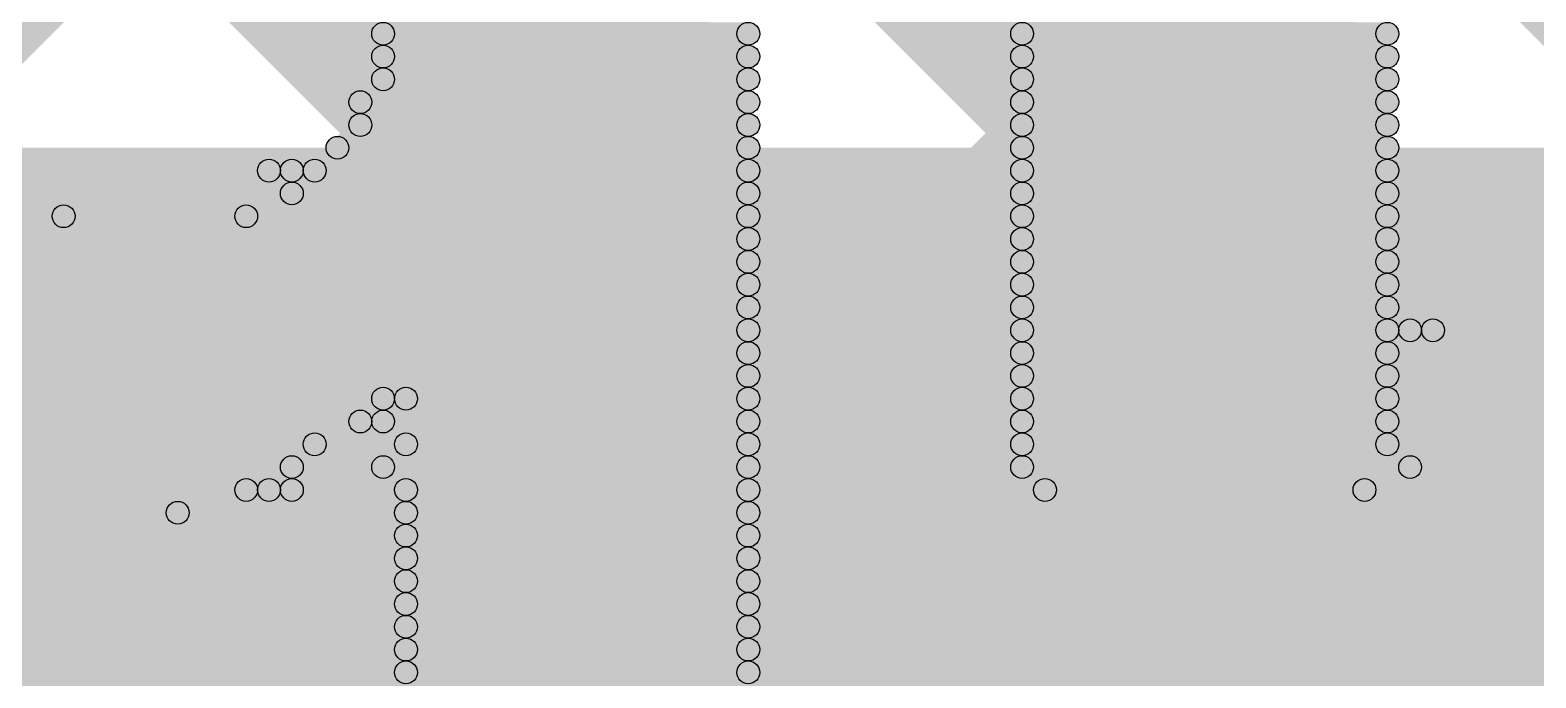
# Model space of a CAD drawing. Header units: millimetres. Extents: x 3.07 to 5.81, y 1.29 to 3.84.
# Drawn here: x 4.4355 to 4.5015, y 1.4328 to 1.4612 of the extents above; entities that cross this region are included whole.
import ezdxf

# ---------------------------------------------------------------- set-up
doc = ezdxf.new("R2010")
doc.units = ezdxf.units.MM
doc.header["$MEASUREMENT"] = 0
for name, color, linetype in [('BottomLayer', 5, 'Continuous'), ('BottomOverlay', 54, 'Continuous'), ('TopLayer', 1, 'Continuous')]:
    doc.layers.add(name, color=color, linetype=linetype)

msp = doc.modelspace()

# ---------------------------------------------------------------- hatches: boundary and pattern name
at = {"layer": 'BottomLayer'}
msp.add_hatch(color=5, dxfattribs=at).paths.add_polyline_path([(4.122, 1.396), (5.263, 1.396), (5.263, 1.456), (4.122, 1.456)])
at = {"layer": 'BottomOverlay'}
h = msp.add_hatch(color=54, dxfattribs=at)
edge = h.paths.add_edge_path()
edge.add_arc((4.451, 1.461), 0.0005, 0, 360)
for points in [[(4.451, 1.4605), (4.451, 1.4615), (4.467, 1.4615), (4.467, 1.4605)], [(4.479, 1.4605), (4.479, 1.4615), (4.495, 1.4615), (4.495, 1.4605)], [(4.451, 1.4595), (4.451, 1.4605), (4.467, 1.4605), (4.467, 1.4595)], [(4.479, 1.4595), (4.479, 1.4605), (4.495, 1.4605), (4.495, 1.4595)], [(4.451, 1.4585), (4.451, 1.4595), (4.467, 1.4595), (4.467, 1.4585)], [(4.479, 1.4585), (4.479, 1.4595), (4.495, 1.4595), (4.495, 1.4585)], [(4.45, 1.4575), (4.45, 1.4585), (4.467, 1.4585), (4.467, 1.4575)], [(4.479, 1.4575), (4.479, 1.4585), (4.495, 1.4585), (4.495, 1.4575)], [(4.45, 1.4565), (4.45, 1.4575), (4.467, 1.4575), (4.467, 1.4565)], [(4.479, 1.4565), (4.479, 1.4575), (4.495, 1.4575), (4.495, 1.4565)], [(4.449, 1.4555), (4.449, 1.4565), (4.467, 1.4565), (4.467, 1.4555)], [(4.479, 1.4555), (4.479, 1.4565), (4.495, 1.4565), (4.495, 1.4555)], [(4.446, 1.4545), (4.446, 1.4555), (4.447, 1.4555), (4.447, 1.4545)], [(4.448, 1.4545), (4.448, 1.4555), (4.467, 1.4555), (4.467, 1.4545)], [(4.479, 1.4545), (4.479, 1.4555), (4.495, 1.4555), (4.495, 1.4545)], [(4.447, 1.4535), (4.447, 1.4545), (4.467, 1.4545), (4.467, 1.4535)], [(4.479, 1.4535), (4.479, 1.4545), (4.495, 1.4545), (4.495, 1.4535)], [(4.418, 1.4525), (4.418, 1.4535), (4.437, 1.4535), (4.437, 1.4525)], [(4.445, 1.4525), (4.445, 1.4535), (4.467, 1.4535), (4.467, 1.4525)], [(4.479, 1.4525), (4.479, 1.4535), (4.495, 1.4535), (4.495, 1.4525)], [(4.418, 1.4515), (4.418, 1.4525), (4.467, 1.4525), (4.467, 1.4515)], [(4.479, 1.4515), (4.479, 1.4525), (4.495, 1.4525), (4.495, 1.4515)], [(4.419, 1.4505), (4.419, 1.4515), (4.467, 1.4515), (4.467, 1.4505)], [(4.479, 1.4505), (4.479, 1.4515), (4.495, 1.4515), (4.495, 1.4505)], [(4.419, 1.4495), (4.419, 1.4505), (4.467, 1.4505), (4.467, 1.4495)], [(4.479, 1.4495), (4.479, 1.4505), (4.495, 1.4505), (4.495, 1.4495)], [(4.42, 1.4485), (4.42, 1.4495), (4.467, 1.4495), (4.467, 1.4485)], [(4.479, 1.4485), (4.479, 1.4495), (4.495, 1.4495), (4.495, 1.4485)], [(4.42, 1.4475), (4.42, 1.4485), (4.467, 1.4485), (4.467, 1.4475)], [(4.479, 1.4475), (4.479, 1.4485), (4.495, 1.4485), (4.495, 1.4475)], [(4.496, 1.4475), (4.496, 1.4485), (4.497, 1.4485), (4.497, 1.4475)], [(4.421, 1.4465), (4.421, 1.4475), (4.467, 1.4475), (4.467, 1.4465)], [(4.479, 1.4465), (4.479, 1.4475), (4.495, 1.4475), (4.495, 1.4465)], [(4.423, 1.4455), (4.423, 1.4465), (4.467, 1.4465), (4.467, 1.4455)], [(4.479, 1.4455), (4.479, 1.4465), (4.495, 1.4465), (4.495, 1.4455)], [(4.422, 1.4445), (4.422, 1.4455), (4.451, 1.4455), (4.451, 1.4445)], [(4.452, 1.4445), (4.452, 1.4455), (4.467, 1.4455), (4.467, 1.4445)], [(4.479, 1.4445), (4.479, 1.4455), (4.495, 1.4455), (4.495, 1.4445)], [(4.425, 1.4435), (4.425, 1.4445), (4.45, 1.4445), (4.45, 1.4435)], [(4.451, 1.4435), (4.451, 1.4445), (4.467, 1.4445), (4.467, 1.4435)], [(4.479, 1.4435), (4.479, 1.4445), (4.495, 1.4445), (4.495, 1.4435)], [(4.424, 1.4425), (4.424, 1.4435), (4.448, 1.4435), (4.448, 1.4425)], [(4.452, 1.4425), (4.452, 1.4435), (4.467, 1.4435), (4.467, 1.4425)], [(4.479, 1.4425), (4.479, 1.4435), (4.495, 1.4435), (4.495, 1.4425)], [(4.428, 1.4415), (4.428, 1.4425), (4.447, 1.4425), (4.447, 1.4415)], [(4.451, 1.4415), (4.451, 1.4425), (4.467, 1.4425), (4.467, 1.4415)], [(4.479, 1.4415), (4.479, 1.4425), (4.496, 1.4425), (4.496, 1.4415)], [(4.429, 1.4405), (4.429, 1.4415), (4.445, 1.4415), (4.445, 1.4405)], [(4.446, 1.4405), (4.446, 1.4415), (4.447, 1.4415), (4.447, 1.4405)], [(4.452, 1.4405), (4.452, 1.4415), (4.467, 1.4415), (4.467, 1.4405)], [(4.48, 1.4405), (4.48, 1.4415), (4.494, 1.4415), (4.494, 1.4405)], [(4.433, 1.4395), (4.433, 1.4405), (4.442, 1.4405), (4.442, 1.4395)], [(4.452, 1.4395), (4.452, 1.4405), (4.467, 1.4405), (4.467, 1.4395)], [(4.452, 1.4385), (4.452, 1.4395), (4.467, 1.4395), (4.467, 1.4385)], [(4.452, 1.4375), (4.452, 1.4385), (4.467, 1.4385), (4.467, 1.4375)], [(4.452, 1.4365), (4.452, 1.4375), (4.467, 1.4375), (4.467, 1.4365)], [(4.452, 1.4355), (4.452, 1.4365), (4.467, 1.4365), (4.467, 1.4355)], [(4.452, 1.4345), (4.452, 1.4355), (4.467, 1.4355), (4.467, 1.4345)], [(4.452, 1.4335), (4.452, 1.4345), (4.467, 1.4345), (4.467, 1.4335)], [(4.452, 1.4325), (4.452, 1.4335), (4.467, 1.4335), (4.467, 1.4325)]]:
    msp.add_hatch(color=54, dxfattribs=at).paths.add_polyline_path(points)
h = msp.add_hatch(color=54, dxfattribs=at)
edge = h.paths.add_edge_path()
edge.add_arc((4.467, 1.461), 0.0005, 0, 360)
h = msp.add_hatch(color=54, dxfattribs=at)
edge = h.paths.add_edge_path()
edge.add_arc((4.479, 1.461), 0.0005, 0, 360)
h = msp.add_hatch(color=54, dxfattribs=at)
edge = h.paths.add_edge_path()
edge.add_arc((4.495, 1.461), 0.0005, 0, 360)
h = msp.add_hatch(color=54, dxfattribs=at)
edge = h.paths.add_edge_path()
edge.add_arc((4.451, 1.46), 0.0005, 0, 360)
h = msp.add_hatch(color=54, dxfattribs=at)
edge = h.paths.add_edge_path()
edge.add_arc((4.467, 1.46), 0.0005, 0, 360)
h = msp.add_hatch(color=54, dxfattribs=at)
edge = h.paths.add_edge_path()
edge.add_arc((4.479, 1.46), 0.0005, 0, 360)
h = msp.add_hatch(color=54, dxfattribs=at)
edge = h.paths.add_edge_path()
edge.add_arc((4.495, 1.46), 0.0005, 0, 360)
h = msp.add_hatch(color=54, dxfattribs=at)
edge = h.paths.add_edge_path()
edge.add_arc((4.451, 1.459), 0.0005, 0, 360)
h = msp.add_hatch(color=54, dxfattribs=at)
edge = h.paths.add_edge_path()
edge.add_arc((4.467, 1.459), 0.0005, 0, 360)
h = msp.add_hatch(color=54, dxfattribs=at)
edge = h.paths.add_edge_path()
edge.add_arc((4.479, 1.459), 0.0005, 0, 360)
h = msp.add_hatch(color=54, dxfattribs=at)
edge = h.paths.add_edge_path()
edge.add_arc((4.495, 1.459), 0.0005, 0, 360)
h = msp.add_hatch(color=54, dxfattribs=at)
edge = h.paths.add_edge_path()
edge.add_arc((4.45, 1.458), 0.0005, 0, 360)
h = msp.add_hatch(color=54, dxfattribs=at)
edge = h.paths.add_edge_path()
edge.add_arc((4.467, 1.458), 0.0005, 0, 360)
h = msp.add_hatch(color=54, dxfattribs=at)
edge = h.paths.add_edge_path()
edge.add_arc((4.479, 1.458), 0.0005, 0, 360)
h = msp.add_hatch(color=54, dxfattribs=at)
edge = h.paths.add_edge_path()
edge.add_arc((4.495, 1.458), 0.0005, 0, 360)
h = msp.add_hatch(color=54, dxfattribs=at)
edge = h.paths.add_edge_path()
edge.add_arc((4.45, 1.457), 0.0005, 0, 360)
h = msp.add_hatch(color=54, dxfattribs=at)
edge = h.paths.add_edge_path()
edge.add_arc((4.467, 1.457), 0.0005, 0, 360)
h = msp.add_hatch(color=54, dxfattribs=at)
edge = h.paths.add_edge_path()
edge.add_arc((4.479, 1.457), 0.0005, 0, 360)
h = msp.add_hatch(color=54, dxfattribs=at)
edge = h.paths.add_edge_path()
edge.add_arc((4.495, 1.457), 0.0005, 0, 360)
h = msp.add_hatch(color=54, dxfattribs=at)
edge = h.paths.add_edge_path()
edge.add_arc((4.449, 1.456), 0.0005, 0, 360)
h = msp.add_hatch(color=54, dxfattribs=at)
edge = h.paths.add_edge_path()
edge.add_arc((4.467, 1.456), 0.0005, 0, 360)
h = msp.add_hatch(color=54, dxfattribs=at)
edge = h.paths.add_edge_path()
edge.add_arc((4.479, 1.456), 0.0005, 0, 360)
h = msp.add_hatch(color=54, dxfattribs=at)
edge = h.paths.add_edge_path()
edge.add_arc((4.495, 1.456), 0.0005, 0, 360)
h = msp.add_hatch(color=54, dxfattribs=at)
edge = h.paths.add_edge_path()
edge.add_arc((4.446, 1.455), 0.0005, 0, 360)
h = msp.add_hatch(color=54, dxfattribs=at)
edge = h.paths.add_edge_path()
edge.add_arc((4.447, 1.455), 0.0005, 0, 360)
h = msp.add_hatch(color=54, dxfattribs=at)
edge = h.paths.add_edge_path()
edge.add_arc((4.448, 1.455), 0.0005, 0, 360)
h = msp.add_hatch(color=54, dxfattribs=at)
edge = h.paths.add_edge_path()
edge.add_arc((4.467, 1.455), 0.0005, 0, 360)
h = msp.add_hatch(color=54, dxfattribs=at)
edge = h.paths.add_edge_path()
edge.add_arc((4.479, 1.455), 0.0005, 0, 360)
h = msp.add_hatch(color=54, dxfattribs=at)
edge = h.paths.add_edge_path()
edge.add_arc((4.495, 1.455), 0.0005, 0, 360)
h = msp.add_hatch(color=54, dxfattribs=at)
edge = h.paths.add_edge_path()
edge.add_arc((4.447, 1.454), 0.0005, 0, 360)
h = msp.add_hatch(color=54, dxfattribs=at)
edge = h.paths.add_edge_path()
edge.add_arc((4.467, 1.454), 0.0005, 0, 360)
h = msp.add_hatch(color=54, dxfattribs=at)
edge = h.paths.add_edge_path()
edge.add_arc((4.479, 1.454), 0.0005, 0, 360)
h = msp.add_hatch(color=54, dxfattribs=at)
edge = h.paths.add_edge_path()
edge.add_arc((4.495, 1.454), 0.0005, 0, 360)
h = msp.add_hatch(color=54, dxfattribs=at)
edge = h.paths.add_edge_path()
edge.add_arc((4.437, 1.453), 0.0005, 0, 360)
h = msp.add_hatch(color=54, dxfattribs=at)
edge = h.paths.add_edge_path()
edge.add_arc((4.445, 1.453), 0.0005, 0, 360)
h = msp.add_hatch(color=54, dxfattribs=at)
edge = h.paths.add_edge_path()
edge.add_arc((4.467, 1.453), 0.0005, 0, 360)
h = msp.add_hatch(color=54, dxfattribs=at)
edge = h.paths.add_edge_path()
edge.add_arc((4.479, 1.453), 0.0005, 0, 360)
h = msp.add_hatch(color=54, dxfattribs=at)
edge = h.paths.add_edge_path()
edge.add_arc((4.495, 1.453), 0.0005, 0, 360)
h = msp.add_hatch(color=54, dxfattribs=at)
edge = h.paths.add_edge_path()
edge.add_arc((4.467, 1.452), 0.0005, 0, 360)
h = msp.add_hatch(color=54, dxfattribs=at)
edge = h.paths.add_edge_path()
edge.add_arc((4.479, 1.452), 0.0005, 0, 360)
h = msp.add_hatch(color=54, dxfattribs=at)
edge = h.paths.add_edge_path()
edge.add_arc((4.495, 1.452), 0.0005, 0, 360)
h = msp.add_hatch(color=54, dxfattribs=at)
edge = h.paths.add_edge_path()
edge.add_arc((4.467, 1.451), 0.0005, 0, 360)
h = msp.add_hatch(color=54, dxfattribs=at)
edge = h.paths.add_edge_path()
edge.add_arc((4.479, 1.451), 0.0005, 0, 360)
h = msp.add_hatch(color=54, dxfattribs=at)
edge = h.paths.add_edge_path()
edge.add_arc((4.495, 1.451), 0.0005, 0, 360)
h = msp.add_hatch(color=54, dxfattribs=at)
edge = h.paths.add_edge_path()
edge.add_arc((4.467, 1.45), 0.0005, 0, 360)
h = msp.add_hatch(color=54, dxfattribs=at)
edge = h.paths.add_edge_path()
edge.add_arc((4.479, 1.45), 0.0005, 0, 360)
h = msp.add_hatch(color=54, dxfattribs=at)
edge = h.paths.add_edge_path()
edge.add_arc((4.495, 1.45), 0.0005, 0, 360)
h = msp.add_hatch(color=54, dxfattribs=at)
edge = h.paths.add_edge_path()
edge.add_arc((4.467, 1.449), 0.0005, 0, 360)
h = msp.add_hatch(color=54, dxfattribs=at)
edge = h.paths.add_edge_path()
edge.add_arc((4.479, 1.449), 0.0005, 0, 360)
h = msp.add_hatch(color=54, dxfattribs=at)
edge = h.paths.add_edge_path()
edge.add_arc((4.495, 1.449), 0.0005, 0, 360)
h = msp.add_hatch(color=54, dxfattribs=at)
edge = h.paths.add_edge_path()
edge.add_arc((4.467, 1.448), 0.0005, 0, 360)
h = msp.add_hatch(color=54, dxfattribs=at)
edge = h.paths.add_edge_path()
edge.add_arc((4.479, 1.448), 0.0005, 0, 360)
h = msp.add_hatch(color=54, dxfattribs=at)
edge = h.paths.add_edge_path()
edge.add_arc((4.495, 1.448), 0.0005, 0, 360)
h = msp.add_hatch(color=54, dxfattribs=at)
edge = h.paths.add_edge_path()
edge.add_arc((4.496, 1.448), 0.0005, 0, 360)
h = msp.add_hatch(color=54, dxfattribs=at)
edge = h.paths.add_edge_path()
edge.add_arc((4.497, 1.448), 0.0005, 0, 360)
h = msp.add_hatch(color=54, dxfattribs=at)
edge = h.paths.add_edge_path()
edge.add_arc((4.467, 1.447), 0.0005, 0, 360)
h = msp.add_hatch(color=54, dxfattribs=at)
edge = h.paths.add_edge_path()
edge.add_arc((4.479, 1.447), 0.0005, 0, 360)
h = msp.add_hatch(color=54, dxfattribs=at)
edge = h.paths.add_edge_path()
edge.add_arc((4.495, 1.447), 0.0005, 0, 360)
h = msp.add_hatch(color=54, dxfattribs=at)
edge = h.paths.add_edge_path()
edge.add_arc((4.467, 1.446), 0.0005, 0, 360)
h = msp.add_hatch(color=54, dxfattribs=at)
edge = h.paths.add_edge_path()
edge.add_arc((4.479, 1.446), 0.0005, 0, 360)
h = msp.add_hatch(color=54, dxfattribs=at)
edge = h.paths.add_edge_path()
edge.add_arc((4.495, 1.446), 0.0005, 0, 360)
h = msp.add_hatch(color=54, dxfattribs=at)
edge = h.paths.add_edge_path()
edge.add_arc((4.451, 1.445), 0.0005, 0, 360)
h = msp.add_hatch(color=54, dxfattribs=at)
edge = h.paths.add_edge_path()
edge.add_arc((4.452, 1.445), 0.0005, 0, 360)
h = msp.add_hatch(color=54, dxfattribs=at)
edge = h.paths.add_edge_path()
edge.add_arc((4.467, 1.445), 0.0005, 0, 360)
h = msp.add_hatch(color=54, dxfattribs=at)
edge = h.paths.add_edge_path()
edge.add_arc((4.479, 1.445), 0.0005, 0, 360)
h = msp.add_hatch(color=54, dxfattribs=at)
edge = h.paths.add_edge_path()
edge.add_arc((4.495, 1.445), 0.0005, 0, 360)
h = msp.add_hatch(color=54, dxfattribs=at)
edge = h.paths.add_edge_path()
edge.add_arc((4.45, 1.444), 0.0005, 0, 360)
h = msp.add_hatch(color=54, dxfattribs=at)
edge = h.paths.add_edge_path()
edge.add_arc((4.451, 1.444), 0.0005, 0, 360)
h = msp.add_hatch(color=54, dxfattribs=at)
edge = h.paths.add_edge_path()
edge.add_arc((4.467, 1.444), 0.0005, 0, 360)
h = msp.add_hatch(color=54, dxfattribs=at)
edge = h.paths.add_edge_path()
edge.add_arc((4.479, 1.444), 0.0005, 0, 360)
h = msp.add_hatch(color=54, dxfattribs=at)
edge = h.paths.add_edge_path()
edge.add_arc((4.495, 1.444), 0.0005, 0, 360)
h = msp.add_hatch(color=54, dxfattribs=at)
edge = h.paths.add_edge_path()
edge.add_arc((4.448, 1.443), 0.0005, 0, 360)
h = msp.add_hatch(color=54, dxfattribs=at)
edge = h.paths.add_edge_path()
edge.add_arc((4.452, 1.443), 0.0005, 0, 360)
h = msp.add_hatch(color=54, dxfattribs=at)
edge = h.paths.add_edge_path()
edge.add_arc((4.467, 1.443), 0.0005, 0, 360)
h = msp.add_hatch(color=54, dxfattribs=at)
edge = h.paths.add_edge_path()
edge.add_arc((4.479, 1.443), 0.0005, 0, 360)
h = msp.add_hatch(color=54, dxfattribs=at)
edge = h.paths.add_edge_path()
edge.add_arc((4.495, 1.443), 0.0005, 0, 360)
h = msp.add_hatch(color=54, dxfattribs=at)
edge = h.paths.add_edge_path()
edge.add_arc((4.447, 1.442), 0.0005, 0, 360)
h = msp.add_hatch(color=54, dxfattribs=at)
edge = h.paths.add_edge_path()
edge.add_arc((4.451, 1.442), 0.0005, 0, 360)
h = msp.add_hatch(color=54, dxfattribs=at)
edge = h.paths.add_edge_path()
edge.add_arc((4.467, 1.442), 0.0005, 0, 360)
h = msp.add_hatch(color=54, dxfattribs=at)
edge = h.paths.add_edge_path()
edge.add_arc((4.479, 1.442), 0.0005, 0, 360)
h = msp.add_hatch(color=54, dxfattribs=at)
edge = h.paths.add_edge_path()
edge.add_arc((4.496, 1.442), 0.0005, 0, 360)
h = msp.add_hatch(color=54, dxfattribs=at)
edge = h.paths.add_edge_path()
edge.add_arc((4.445, 1.441), 0.0005, 0, 360)
h = msp.add_hatch(color=54, dxfattribs=at)
edge = h.paths.add_edge_path()
edge.add_arc((4.446, 1.441), 0.0005, 0, 360)
h = msp.add_hatch(color=54, dxfattribs=at)
edge = h.paths.add_edge_path()
edge.add_arc((4.447, 1.441), 0.0005, 0, 360)
h = msp.add_hatch(color=54, dxfattribs=at)
edge = h.paths.add_edge_path()
edge.add_arc((4.452, 1.441), 0.0005, 0, 360)
h = msp.add_hatch(color=54, dxfattribs=at)
edge = h.paths.add_edge_path()
edge.add_arc((4.467, 1.441), 0.0005, 0, 360)
h = msp.add_hatch(color=54, dxfattribs=at)
edge = h.paths.add_edge_path()
edge.add_arc((4.48, 1.441), 0.0005, 0, 360)
h = msp.add_hatch(color=54, dxfattribs=at)
edge = h.paths.add_edge_path()
edge.add_arc((4.494, 1.441), 0.0005, 0, 360)
h = msp.add_hatch(color=54, dxfattribs=at)
edge = h.paths.add_edge_path()
edge.add_arc((4.442, 1.44), 0.0005, 0, 360)
h = msp.add_hatch(color=54, dxfattribs=at)
edge = h.paths.add_edge_path()
edge.add_arc((4.452, 1.44), 0.0005, 0, 360)
h = msp.add_hatch(color=54, dxfattribs=at)
edge = h.paths.add_edge_path()
edge.add_arc((4.467, 1.44), 0.0005, 0, 360)
h = msp.add_hatch(color=54, dxfattribs=at)
edge = h.paths.add_edge_path()
edge.add_arc((4.452, 1.439), 0.0005, 0, 360)
h = msp.add_hatch(color=54, dxfattribs=at)
edge = h.paths.add_edge_path()
edge.add_arc((4.467, 1.439), 0.0005, 0, 360)
h = msp.add_hatch(color=54, dxfattribs=at)
edge = h.paths.add_edge_path()
edge.add_arc((4.452, 1.438), 0.0005, 0, 360)
h = msp.add_hatch(color=54, dxfattribs=at)
edge = h.paths.add_edge_path()
edge.add_arc((4.467, 1.438), 0.0005, 0, 360)
h = msp.add_hatch(color=54, dxfattribs=at)
edge = h.paths.add_edge_path()
edge.add_arc((4.452, 1.437), 0.0005, 0, 360)
h = msp.add_hatch(color=54, dxfattribs=at)
edge = h.paths.add_edge_path()
edge.add_arc((4.467, 1.437), 0.0005, 0, 360)
h = msp.add_hatch(color=54, dxfattribs=at)
edge = h.paths.add_edge_path()
edge.add_arc((4.452, 1.436), 0.0005, 0, 360)
h = msp.add_hatch(color=54, dxfattribs=at)
edge = h.paths.add_edge_path()
edge.add_arc((4.467, 1.436), 0.0005, 0, 360)
h = msp.add_hatch(color=54, dxfattribs=at)
edge = h.paths.add_edge_path()
edge.add_arc((4.452, 1.435), 0.0005, 0, 360)
h = msp.add_hatch(color=54, dxfattribs=at)
edge = h.paths.add_edge_path()
edge.add_arc((4.467, 1.435), 0.0005, 0, 360)
h = msp.add_hatch(color=54, dxfattribs=at)
edge = h.paths.add_edge_path()
edge.add_arc((4.452, 1.434), 0.0005, 0, 360)
h = msp.add_hatch(color=54, dxfattribs=at)
edge = h.paths.add_edge_path()
edge.add_arc((4.467, 1.434), 0.0005, 0, 360)
h = msp.add_hatch(color=54, dxfattribs=at)
edge = h.paths.add_edge_path()
edge.add_arc((4.452, 1.433), 0.0005, 0, 360)
h = msp.add_hatch(color=54, dxfattribs=at)
edge = h.paths.add_edge_path()
edge.add_arc((4.467, 1.433), 0.0005, 0, 360)
at = {"layer": 'TopLayer'}
for points in [[(4.402247, 1.370172), (4.39659, 1.375828), (4.94859, 1.927828), (4.954247, 1.922172)], [(4.430531, 1.370172), (4.424874, 1.375828), (4.976874, 1.927828), (4.982531, 1.922172)], [(4.345678, 1.370172), (4.340021, 1.375828), (4.770021, 1.805828), (4.775678, 1.800172)], [(4.373962, 1.370172), (4.368306, 1.375828), (4.798854, 1.806377), (4.804511, 1.80072)], [(4.236172, 1.726154), (4.241828, 1.731811), (4.597811, 1.375828), (4.592154, 1.370172)], [(4.236172, 1.69787), (4.241828, 1.703527), (4.569527, 1.375828), (4.56387, 1.370172)], [(4.236172, 1.669586), (4.241828, 1.675243), (4.541243, 1.375828), (4.535586, 1.370172)], [(4.236172, 1.641301), (4.241828, 1.646958), (4.512958, 1.375828), (4.507301, 1.370172)]]:
    msp.add_hatch(color=1, dxfattribs=at).paths.add_polyline_path(points)

# ---------------------------------------------------------------- linework, layer by layer
at = {"layer": 'BottomOverlay'}
for centre in [(4.451, 1.461), (4.467, 1.461), (4.479, 1.461), (4.495, 1.461), (4.451, 1.46), (4.467, 1.46), (4.479, 1.46), (4.495, 1.46), (4.451, 1.459), (4.467, 1.459), (4.479, 1.459), (4.495, 1.459), (4.45, 1.458), (4.467, 1.458), (4.479, 1.458), (4.495, 1.458), (4.45, 1.457), (4.467, 1.457), (4.479, 1.457), (4.495, 1.457), (4.449, 1.456), (4.467, 1.456), (4.479, 1.456), (4.495, 1.456), (4.446, 1.455), (4.447, 1.455), (4.448, 1.455), (4.467, 1.455), (4.479, 1.455), (4.495, 1.455), (4.447, 1.454), (4.467, 1.454), (4.479, 1.454), (4.495, 1.454), (4.437, 1.453), (4.445, 1.453), (4.467, 1.453), (4.479, 1.453), (4.495, 1.453), (4.467, 1.452), (4.479, 1.452), (4.495, 1.452), (4.467, 1.451), (4.479, 1.451), (4.495, 1.451), (4.467, 1.45), (4.479, 1.45), (4.495, 1.45), (4.467, 1.449), (4.479, 1.449), (4.495, 1.449), (4.467, 1.448), (4.479, 1.448), (4.495, 1.448), (4.496, 1.448), (4.497, 1.448), (4.467, 1.447), (4.479, 1.447), (4.495, 1.447), (4.467, 1.446), (4.479, 1.446), (4.495, 1.446), (4.451, 1.445), (4.452, 1.445), (4.467, 1.445), (4.479, 1.445), (4.495, 1.445), (4.45, 1.444), (4.451, 1.444), (4.467, 1.444), (4.479, 1.444), (4.495, 1.444), (4.448, 1.443), (4.452, 1.443), (4.467, 1.443), (4.479, 1.443), (4.495, 1.443), (4.447, 1.442), (4.451, 1.442), (4.467, 1.442), (4.479, 1.442), (4.496, 1.442), (4.445, 1.441), (4.446, 1.441), (4.447, 1.441), (4.452, 1.441), (4.467, 1.441), (4.48, 1.441), (4.494, 1.441), (4.442, 1.44), (4.452, 1.44), (4.467, 1.44), (4.452, 1.439), (4.467, 1.439), (4.452, 1.438), (4.467, 1.438), (4.452, 1.437), (4.467, 1.437), (4.452, 1.436), (4.467, 1.436), (4.452, 1.435), (4.467, 1.435), (4.452, 1.434), (4.467, 1.434), (4.452, 1.433), (4.467, 1.433)]:
    msp.add_circle(centre, 0.0005, dxfattribs=at)

doc.saveas('drawing.dxf')
